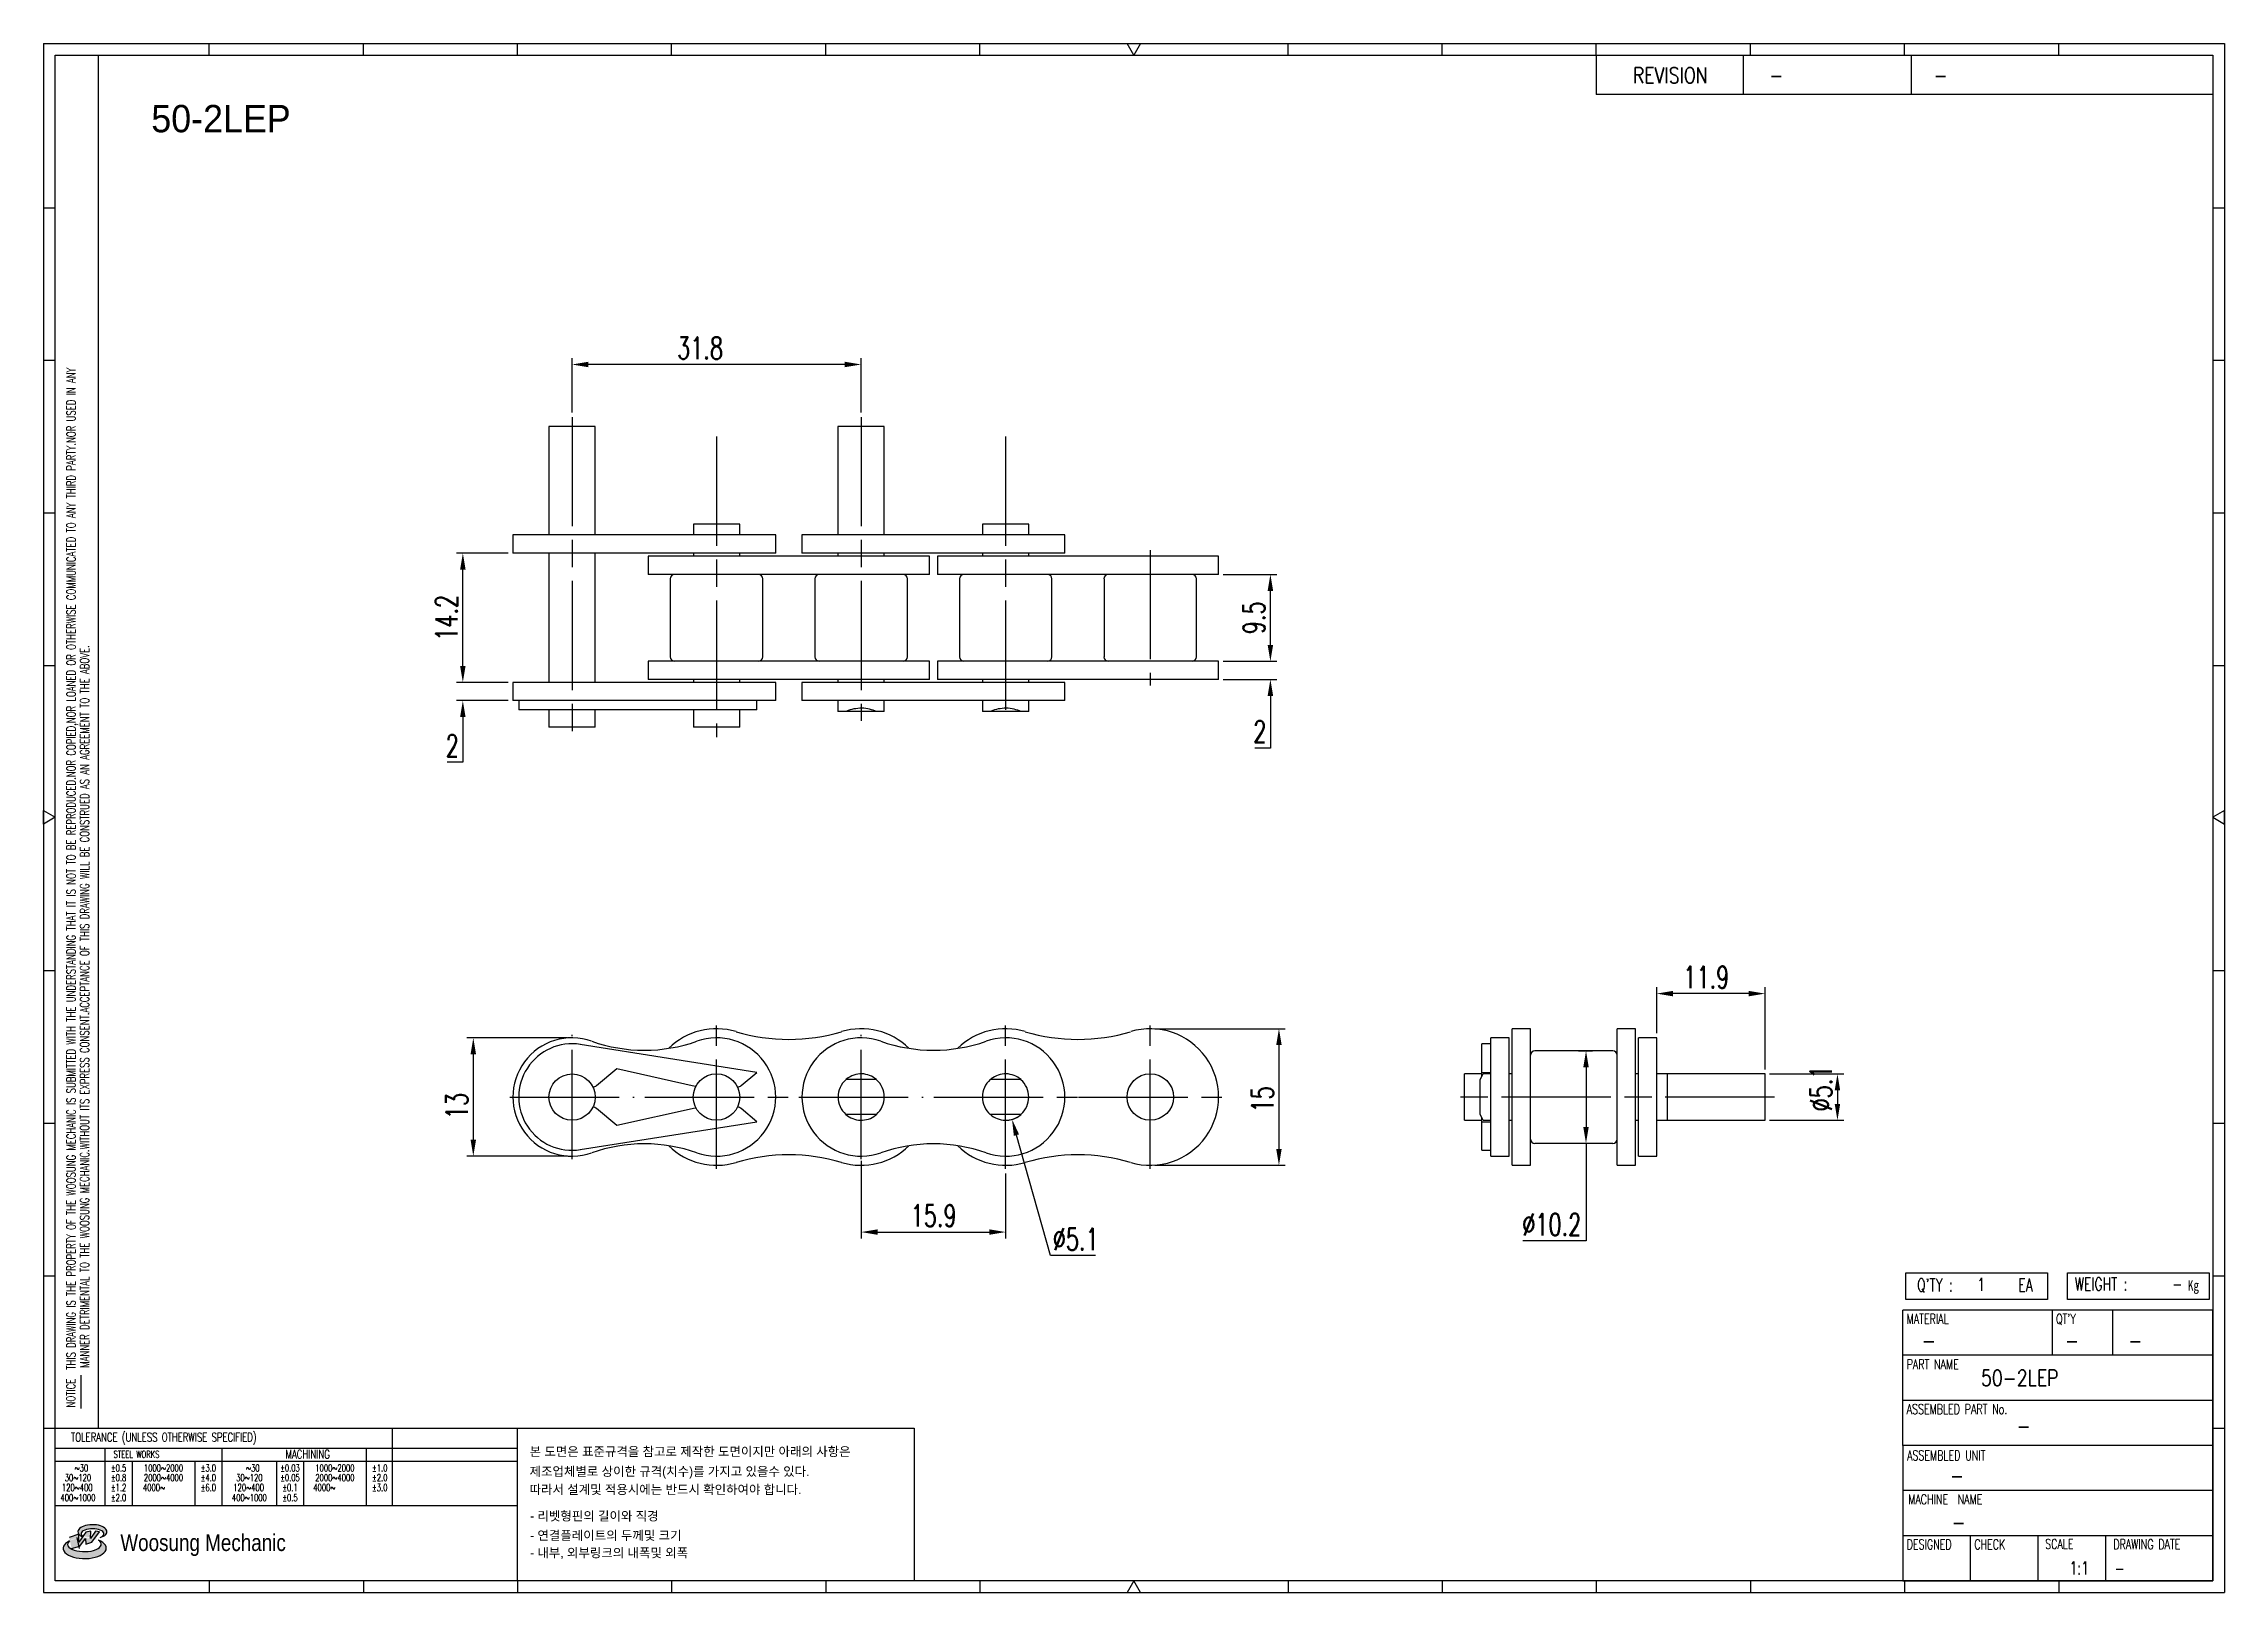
# Model space of a CAD drawing. Header units: millimetres. Extents: x 560 to 800, y 59 to 229.
import ezdxf
from ezdxf.enums import TextEntityAlignment as Align

# ---------------------------------------------------------------- set-up
doc = ezdxf.new("R2010")
doc.units = ezdxf.units.MM
doc.linetypes.add('AM_ISO08W050', pattern=[18, 12, -1.5, 3, -1.5])
doc.layers.get('Defpoints').update_dxf_attribs({"color": 80})
doc.layers.add('CL1', color=140, linetype='AM_ISO08W050', lineweight=25)
for name, color, linetype in [('S-DIM', 7, 'Continuous'), ('TITLE', 7, 'Continuous'), ('도면레이아웃', 7, 'Continuous')]:
    doc.layers.add(name, color=color, linetype=linetype)
doc.styles.add('HAN', font='ROMANS.shx', dxfattribs={"width": 0.7, "bigfont": 'whgtxt.shx'})
doc.styles.add('HKD_ST2', font='romans.shx', dxfattribs={"width": 0.7, "height": 4, "bigfont": '@extfont2.shx'})
doc.styles.add('HSG', font='SIMPLEX.shx', dxfattribs={"width": 0.7, "bigfont": 'HSG.shx'})
doc.styles.add('MtXpl_', font='Gulim.ttf')
doc.styles.add('SLDTEXTSTYLE4', font='arial.ttf', dxfattribs={"width": 0.8})
doc.dimstyles.new('AP1', dxfattribs={"dimtxt": 2.4, "dimasz": 1.8, "dimexe": 0.7, "dimexo": 0.5, "dimgap": 0.6, "dimtad": 1, "dimtoh": 1, "dimdec": 1, "dimrnd": 0.01, "dimzin": 9, "dimdsep": 46, "dimtxsty": 'HSG', "dimcen": 0, "dimclrd": 251, "dimclre": 251, "dimclrt": 60, "dimazin": 2, "dimtp": 1, "dimtm": 1, "dimtfac": 0.5, "dimtdec": 1, "dimtofl": 0, "dimtmove": 0, "dimatfit": 3, "dimfxl": 0, "dimtvp": 1, "dimtolj": 2, "dimlwd": -1, "dimlwe": -1, "dimarcsym": 0})

# ---------------------------------------------------------------- blocks, each defined once
blk = doc.blocks.new('MAST')
at = {"layer": '도면레이아웃'}
h = blk.add_hatch(color=10, dxfattribs=at)
h.paths.add_polyline_path([(1.544, 35.177), (1.554, 34.966), (1.779, 35.034), (2.054, 35.422), (1.908, 35.446), (1.728, 35.167), (1.741, 35.439), (1.547, 35.405), (1.292, 35.041), (1.295, 35.33), (0.943, 35.208), (1.03, 34.8), (1.336, 34.885)])
edge = h.paths.add_edge_path()
edge.add_ellipse((1.795, 35.421), major_axis=(-0.53, 0), ratio=0.487785, start_angle=122.36065, end_angle=403.39574)
edge.add_line((1.411, 35.244), (1.419, 35.261))
edge.add_ellipse((1.798, 35.344), major_axis=(-0.423, 0), ratio=0.444396, start_angle=131.58977, end_angle=386.19408, ccw=False)
edge = h.paths.add_edge_path()
edge.add_ellipse((1.512, 34.815), major_axis=(-0.793, 0), ratio=0.480113, start_angle=314.67633, end_angle=590.85213)
edge.add_ellipse((1.501, 34.958), major_axis=(-0.62, 0), ratio=0.43311, start_angle=331.7024, end_angle=574.42495, ccw=False)
at = {"color": 140}
for p, q in [((0, 90.118), (80.15, 90.118)), ((0, 90.118), (0, 33.191)), ((80.15, 90.118), (80.15, 33.191)), ((57.068, 89.693), (57.068, 88.246)), ((62.47, 89.693), (62.47, 88.246)), ((68.635, 89.693), (68.635, 88.246)), ((79.725, 88.246), (57.068, 88.246)), ((68.449, 43.961), (68.449, 44.936)), ((68.449, 44.936), (73.654, 44.936)), ((73.654, 44.936), (73.654, 43.961)), ((74.39, 43.961), (74.39, 44.936)), ((74.39, 44.936), (79.595, 44.936)), ((79.595, 44.936), (79.595, 43.961)), ((68.336, 38.59), (68.336, 43.563)), ((79.725, 43.563), (68.336, 43.563)), ((73.654, 43.961), (68.449, 43.961)), ((73.827, 43.563), (73.827, 41.905)), ((79.595, 43.961), (74.39, 43.961)), ((76.037, 43.563), (76.037, 41.905)), ((79.725, 38.59), (79.725, 43.563)), ((79.725, 41.905), (68.336, 41.905)), ((79.725, 40.248), (68.336, 40.248)), ((68.336, 38.59), (68.336, 33.616)), ((79.725, 38.59), (68.336, 38.59)), ((79.725, 33.616), (79.725, 38.59)), ((79.725, 36.932), (68.336, 36.932)), ((79.725, 35.274), (68.336, 35.274)), ((70.822, 33.616), (70.822, 35.274)), ((73.309, 33.616), (73.309, 35.274)), ((75.796, 33.616), (75.796, 35.274)), ((0, 33.191), (80.15, 33.191)), ((68.336, 33.616), (79.725, 33.616))]:
    blk.add_line(p, q, dxfattribs=at)
for p, q in [((6.089, 89.693), (6.089, 90.118)), ((11.753, 89.693), (11.753, 90.118)), ((17.418, 89.693), (17.418, 90.118)), ((23.082, 89.693), (23.082, 90.118)), ((28.746, 89.693), (28.746, 90.118)), ((34.411, 89.693), (34.411, 90.118)), ((45.739, 89.693), (45.739, 90.118)), ((51.404, 89.693), (51.404, 90.118)), ((57.068, 89.693), (57.068, 90.118)), ((62.732, 89.693), (62.732, 90.118)), ((68.397, 89.693), (68.397, 90.118)), ((74.061, 89.693), (74.061, 90.118)), ((0, 84.085), (0.425, 84.085)), ((79.725, 84.085), (80.15, 84.085)), ((0, 78.478), (0.425, 78.478)), ((79.725, 78.478), (80.15, 78.478)), ((0, 72.87), (0.425, 72.87)), ((79.725, 72.87), (80.15, 72.87)), ((0, 67.262), (0.425, 67.262)), ((79.725, 67.262), (80.15, 67.262)), ((0, 56.047), (0.425, 56.047)), ((79.725, 56.047), (80.15, 56.047)), ((0, 50.439), (0.425, 50.439)), ((79.725, 50.439), (80.15, 50.439)), ((0, 44.832), (0.425, 44.832)), ((79.725, 44.832), (80.15, 44.832)), ((1.377, 39.947), (1.377, 41.174)), ((0, 39.224), (0.425, 39.224)), ((79.725, 39.224), (80.15, 39.224)), ((6.089, 33.616), (6.089, 33.191)), ((11.753, 33.616), (11.753, 33.191)), ((17.418, 33.616), (17.418, 33.191)), ((23.082, 33.616), (23.082, 33.191)), ((28.746, 33.616), (28.746, 33.191)), ((34.411, 33.616), (34.411, 33.191)), ((45.739, 33.616), (45.739, 33.191)), ((51.404, 33.616), (51.404, 33.191)), ((57.068, 33.616), (57.068, 33.191)), ((62.732, 33.616), (62.732, 33.191)), ((68.397, 33.616), (68.397, 33.191)), ((74.061, 33.616), (74.061, 33.191))]:
    blk.add_line(p, q)
at = {"color": 2}
for p, q in [((2.017, 39.224), (2.017, 89.693)), ((0.425, 39.224), (17.418, 39.224)), ((0.425, 38.487), (17.418, 38.487)), ((2.257, 38.487), (2.257, 36.382)), ((6.557, 38.5), (6.557, 36.382)), ((11.857, 38.487), (11.857, 36.382)), ((12.816, 39.224), (12.816, 36.382)), ((17.418, 33.616), (17.418, 39.224)), ((0.425, 38.012), (17.418, 38.012)), ((3.257, 38.012), (3.257, 36.382)), ((5.557, 38.012), (5.557, 36.382)), ((8.557, 38.012), (8.557, 36.382)), ((9.557, 38.026), (9.557, 36.382)), ((0.425, 36.382), (17.418, 36.382))]:
    blk.add_line(p, q, dxfattribs=at)
for points in [[(40.075, 89.693), (39.83, 90.118), (40.32, 90.118)], [(0.425, 61.679), (0, 61.433), (0, 61.924)], [(79.725, 61.679), (80.15, 61.433), (80.15, 61.924)], [(40.075, 33.616), (39.83, 33.191), (40.32, 33.191)]]:
    blk.add_lwpolyline(points, close=True)
at = {"color": 140}
blk.add_lwpolyline([(0.425, 89.693), (79.725, 89.693), (79.725, 33.616), (0.425, 33.616)], close=True, dxfattribs=at)
at = {"layer": '도면레이아웃'}
for p, q in [((1.295, 35.33), (0.943, 35.208)), ((1.547, 35.405), (1.292, 35.041)), ((1.292, 35.041), (1.295, 35.33)), ((1.741, 35.439), (1.547, 35.405)), ((1.908, 35.446), (1.728, 35.167)), ((1.728, 35.167), (1.741, 35.439)), ((1.779, 35.034), (2.054, 35.422)), ((2.054, 35.422), (1.908, 35.446)), ((1.03, 34.8), (1.336, 34.885)), ((1.224, 35.208), (1.311, 34.8)), ((1.224, 35.208), (1.224, 35.208)), ((1.336, 34.885), (1.544, 35.177)), ((1.419, 35.261), (1.411, 35.244)), ((1.544, 35.177), (1.554, 34.966)), ((1.554, 34.966), (1.779, 35.034))]:
    blk.add_line(p, q, dxfattribs=at)
for centre, major_axis, ratio, start_param, end_param in [((1.795, 35.421), (-0.53, 0), 0.487785, 2.135596, 7.040584), ((1.798, 35.344), (-0.423, 0), 0.444396, 2.296675, 6.740358), ((1.512, 34.815), (-0.793, 0), 0.480113, 5.492138, 10.312315), ((1.501, 34.958), (-0.62, 0), 0.43311, 5.789299, 10.025607)]:
    blk.add_ellipse(centre, major_axis=major_axis, ratio=ratio, start_param=start_param, end_param=end_param, dxfattribs=at)
for s, height, style, width, p in [('REVISION', 0.5806, 'HAN', 0.8, (58.415, 88.664)), ('-', 0.581, 'HAN', 0.8, (63.426, 88.664)), ('-', 0.581, 'HAN', 0.8, (69.468, 88.664)), ("Q'TY : ", 0.4746, 'HKD_ST2', 0.7, (68.857, 44.253)), ('1', 0.475, 'HKD_ST2', 0.7, (71.071, 44.275)), ('EA', 0.4746, 'HKD_ST2', 0.7, (72.578, 44.253)), ('WEIGHT : ', 0.4746, 'HKD_ST2', 0.7, (74.65, 44.286)), ('-', 0.581, 'HAN', 0.8, (69.029, 42.157)), ('-', 0.581, 'HAN', 0.8, (74.289, 42.157)), ('-', 0.581, 'HAN', 0.8, (76.623, 42.157)), ('-', 0.581, 'HAN', 0.8, (72.515, 39.013)), ('-', 0.581, 'HAN', 0.8, (70.067, 37.189)), ('-', 0.581, 'HAN', 0.8, (70.126, 35.48)), ('1:1', 0.4746, 'HKD_ST2', 0.7, (74.458, 33.848)), ('-', 0.475, 'HKD_ST2', 0.7, (76.112, 33.837))]:
    blk.add_text(s, height=height, dxfattribs=dict(style=style, width=width)).set_placement(p)
at = {"color": 6, "style": 'HKD_ST2', "width": 0.7}
for s, p in [(' THIS DRAWING IS THE PROPERTY OF THE WOOSUNG MECHANIC IS SUBMITTED WITH THE UNDERSTANDING THAT IT IS NOT TO BE REPRODUCED.NOR COPIED,NOR LOANED OR OTHERWISE COMMUNICATED TO ANY THIRD PARTY.NOR USED IN ANY', (1.173, 41.217)), ('MANNER DETRIMENTAL TO THE WOOSUNG MECHANIC.WITHOUT ITS EXPRESS CONSENT.ACCEPTANCE OF THIS DRAWING WILL BE CONSTRUED AS AN AGREEMENT TO THE ABOVE.', (1.672, 41.447))]:
    blk.add_text(s, height=0.326266, rotation=90, dxfattribs=at).set_placement(p)
at = {"style": 'HKD_ST2', "width": 0.7}
blk.add_text('-', height=0.475, dxfattribs=at).set_placement((78.613, 44.286), align=Align.RIGHT)
at = {"color": 254, "style": 'HKD_ST2', "width": 0.7}
for s, height, p in [('MATERIAL', 0.3651, (68.474, 43.425)), ("QT'Y", 0.3651, (73.965, 43.425)), ('PART NAME', 0.3651, (68.474, 41.756)), ('ASSEMBLED PART No.', 0.36511, (68.474, 40.109)), ('ASSEMBLED UNIT', 0.36511, (68.49, 38.408)), ('MACHINE  NAME', 0.36511, (68.532, 36.794)), ('DESIGNED', 0.3651, (68.474, 35.136)), ('CHECK', 0.3651, (70.961, 35.136)), ('SCALE', 0.3651, (73.566, 35.153)), ('DRAWING DATE', 0.36511, (76.071, 35.141))]:
    blk.add_text(s, height=height, dxfattribs=at).set_placement(p, align=Align.TOP_LEFT)
at = {"style": 'HKD_ST2', "width": 0.7}
blk.add_text('NOTICE', height=0.3263, rotation=90, dxfattribs=at).set_placement((1.163, 39.988))
blk.add_text('TOLERANCE (UNLESS OTHERWISE SPECIFIED)', height=0.32627, dxfattribs=at).set_placement((4.417, 38.896), align=Align.MIDDLE_CENTER)
at = {"color": 4, "style": 'HKD_ST2', "width": 0.7}
for s, height, p in [('%%12630', 0.261, (1.389, 37.762)), ('1000%%1262000', 0.26101, (4.407, 37.762)), ('%%12630', 0.261, (7.689, 37.762)), ('1000%%1262000', 0.26101, (10.707, 37.762)), ('120%%126400', 0.26101, (1.237, 37.045)), ('30%%126120', 0.261, (1.263, 37.411)), ('4000%%126', 0.261, (4.061, 37.045)), ('2000%%1264000', 0.26101, (4.407, 37.411)), ('120%%126400', 0.26101, (7.537, 37.045)), ('30%%126120', 0.261, (7.563, 37.411)), ('4000%%126', 0.261, (10.321, 37.045)), ('2000%%1264000', 0.26101, (10.707, 37.411)), ('400%%1261000', 0.26101, (1.263, 36.67)), ('400%%1261000', 0.26101, (7.563, 36.67))]:
    blk.add_text(s, height=height, dxfattribs=at).set_placement(p, align=Align.MIDDLE_CENTER)
for s, height, p in [('%%P0.5', 0.261, (2.757, 37.762)), ('STEEL WORKS', 0.26101, (3.416, 38.268)), ('%%P3.0', 0.261, (6.057, 37.762)), ('%%P0.03', 0.261, (9.057, 37.762)), ('MACHINING', 0.3263, (9.707, 38.27)), ('%%P1.0', 0.261, (12.357, 37.762)), ('%%P0.8', 0.261, (2.757, 37.411)), ('%%P1.2', 0.261, (2.757, 37.045)), ('%%P4.0', 0.261, (6.057, 37.411)), ('%%P6.0', 0.261, (6.057, 37.045)), ('%%P0.05', 0.261, (9.057, 37.411)), ('%%P0.1', 0.261, (9.057, 37.045)), ('%%P2.0', 0.261, (12.357, 37.411)), ('%%P3.0', 0.261, (12.357, 37.045)), ('%%P2.0', 0.261, (2.757, 36.67)), ('%%P0.5', 0.261, (9.057, 36.67))]:
    blk.add_text(s, height=height, dxfattribs=at).set_placement(p, align=Align.MIDDLE)
at = {"color": 1, "style": 'SLDTEXTSTYLE4', "width": 0.8}
blk.add_text('Woosung Mechanic', height=0.61957, dxfattribs=at).set_placement((2.822, 34.711))
at = {"layer": 'TITLE', "width": 0.8}
blk.add_text('Kg', height=0.3789, dxfattribs=at).set_placement((78.807, 44.286))
blk = doc.blocks.new('*D2')
at = {"layer": 'Defpoints', "color": 0, "transparency": 16777216}
for p in [(689.32, 161.02), (695.01, 161.02), (689.32, 159.02)]:
    blk.add_point(p, dxfattribs=at)
at = {"layer": 'S-DIM', "color": 251, "linetype": 'ByBlock', "transparency": 16777216}
for p, q in [((695.01, 162.82), (695.01, 164.62)), ((689.82, 161.02), (695.71, 161.02)), ((689.82, 159.02), (695.71, 159.02)), ((695.01, 157.22), (695.01, 151.48)), ((695.01, 151.48), (693.29, 151.48))]:
    blk.add_line(p, q, dxfattribs=at)
at = {"layer": 'S-DIM', "color": 251, "transparency": 16777216}
for points in [[(694.71, 162.82), (695.31, 162.82), (695.01, 161.02)], [(694.71, 157.22), (695.31, 157.22), (695.01, 159.02)]]:
    blk.add_solid(points, dxfattribs=at)
at = {"layer": 'S-DIM', "color": 60, "transparency": 16777216, "insert": (693.85, 153.28), "char_height": 2.4, "attachment_point": 5, "style": 'HSG'}
blk.add_mtext('\\A2;2', dxfattribs=at)
blk = doc.blocks.new('*D3')
at = {"layer": 'Defpoints', "color": 0, "transparency": 16777216}
for p in [(689.32, 170.55), (695.01, 170.55), (689.32, 161.02)]:
    blk.add_point(p, dxfattribs=at)
at = {"layer": 'S-DIM', "color": 251, "linetype": 'ByBlock', "transparency": 16777216}
for p, q in [((689.82, 170.55), (695.71, 170.55)), ((695.01, 162.82), (695.01, 168.75)), ((689.82, 161.02), (695.71, 161.02))]:
    blk.add_line(p, q, dxfattribs=at)
at = {"layer": 'S-DIM', "color": 251, "transparency": 16777216}
for points in [[(694.71, 168.75), (695.31, 168.75), (695.01, 170.55)], [(694.71, 162.82), (695.31, 162.82), (695.01, 161.02)]]:
    blk.add_solid(points, dxfattribs=at)
at = {"layer": 'S-DIM', "color": 60, "transparency": 16777216, "insert": (693.21, 165.79), "char_height": 2.4, "attachment_point": 5, "rotation": 90, "style": 'HSG'}
blk.add_mtext('\\A2;9.5', dxfattribs=at)
blk = doc.blocks.new('*D4')
at = {"layer": 'Defpoints', "color": 0, "transparency": 16777216}
for p in [(618.32, 193.61), (618.32, 187.84), (650.07, 187.84)]:
    blk.add_point(p, dxfattribs=at)
at = {"layer": 'S-DIM', "color": 251, "linetype": 'ByBlock', "transparency": 16777216}
for p, q in [((618.32, 188.34), (618.32, 194.31)), ((650.07, 188.34), (650.07, 194.31)), ((648.27, 193.61), (620.12, 193.61))]:
    blk.add_line(p, q, dxfattribs=at)
at = {"layer": 'S-DIM', "color": 251, "transparency": 16777216}
for points in [[(620.12, 193.91), (620.12, 193.31), (618.32, 193.61)], [(648.27, 193.91), (648.27, 193.31), (650.07, 193.61)]]:
    blk.add_solid(points, dxfattribs=at)
at = {"layer": 'S-DIM', "color": 60, "transparency": 16777216, "insert": (632.38, 195.41), "char_height": 2.4, "attachment_point": 5, "style": 'HSG'}
blk.add_mtext('\\A2;31.8', dxfattribs=at)
blk = doc.blocks.new('*D5')
at = {"layer": 'Defpoints', "color": 0, "transparency": 16777216}
for p in [(606.33, 158.69), (611.82, 158.69), (611.82, 156.69)]:
    blk.add_point(p, dxfattribs=at)
at = {"layer": 'S-DIM', "color": 251, "linetype": 'ByBlock', "transparency": 16777216}
for p, q in [((606.33, 160.49), (606.33, 162.29)), ((611.32, 158.69), (605.63, 158.69)), ((611.32, 156.69), (605.63, 156.69)), ((606.33, 154.89), (606.33, 149.93)), ((606.33, 149.93), (604.61, 149.93))]:
    blk.add_line(p, q, dxfattribs=at)
at = {"layer": 'S-DIM', "color": 251, "transparency": 16777216}
for points in [[(606.03, 160.49), (606.63, 160.49), (606.33, 158.69)], [(606.03, 154.89), (606.63, 154.89), (606.33, 156.69)]]:
    blk.add_solid(points, dxfattribs=at)
at = {"layer": 'S-DIM', "color": 60, "transparency": 16777216, "insert": (605.17, 151.73), "char_height": 2.4, "attachment_point": 5, "style": 'HSG'}
blk.add_mtext('\\A2;2', dxfattribs=at)
blk = doc.blocks.new('*D6')
at = {"layer": 'Defpoints', "color": 0, "transparency": 16777216}
for p in [(606.33, 172.89), (611.82, 172.89), (611.82, 158.69)]:
    blk.add_point(p, dxfattribs=at)
at = {"layer": 'S-DIM', "color": 251, "linetype": 'ByBlock', "transparency": 16777216}
for p, q in [((611.32, 172.89), (605.63, 172.89)), ((606.33, 160.49), (606.33, 171.09)), ((611.32, 158.69), (605.63, 158.69))]:
    blk.add_line(p, q, dxfattribs=at)
at = {"layer": 'S-DIM', "color": 251, "transparency": 16777216}
for points in [[(606.03, 171.09), (606.63, 171.09), (606.33, 172.89)], [(606.03, 160.49), (606.63, 160.49), (606.33, 158.69)]]:
    blk.add_solid(points, dxfattribs=at)
at = {"layer": 'S-DIM', "color": 60, "transparency": 16777216, "insert": (604.53, 165.79), "char_height": 2.4, "attachment_point": 5, "rotation": 90, "style": 'HSG'}
blk.add_mtext('\\A2;14.2', dxfattribs=at)
blk = doc.blocks.new('*D7')
at = {"layer": 'Defpoints', "color": 0, "transparency": 16777216}
for p in [(618.32, 119.66), (607.48, 106.66), (618.32, 106.66)]:
    blk.add_point(p, dxfattribs=at)
at = {"layer": 'S-DIM', "color": 251, "linetype": 'ByBlock', "transparency": 16777216}
for p, q in [((617.82, 119.66), (606.78, 119.66)), ((607.48, 117.86), (607.48, 108.46)), ((617.82, 106.66), (606.78, 106.66))]:
    blk.add_line(p, q, dxfattribs=at)
at = {"layer": 'S-DIM', "color": 251, "transparency": 16777216}
for points in [[(607.18, 117.86), (607.78, 117.86), (607.48, 119.66)], [(607.18, 108.46), (607.78, 108.46), (607.48, 106.66)]]:
    blk.add_solid(points, dxfattribs=at)
at = {"layer": 'S-DIM', "color": 60, "transparency": 16777216, "insert": (605.68, 112.18), "char_height": 2.4, "attachment_point": 5, "rotation": 90, "style": 'HSG'}
blk.add_mtext('\\A2;13', dxfattribs=at)
blk = doc.blocks.new('*D8')
at = {"layer": 'Defpoints', "color": 0, "transparency": 16777216}
for p in [(681.82, 120.66), (681.82, 105.66), (695.95, 105.66)]:
    blk.add_point(p, dxfattribs=at)
at = {"layer": 'S-DIM', "color": 251, "linetype": 'ByBlock', "transparency": 16777216}
for p, q in [((682.32, 120.66), (696.65, 120.66)), ((695.95, 118.86), (695.95, 107.46)), ((682.32, 105.66), (696.65, 105.66))]:
    blk.add_line(p, q, dxfattribs=at)
at = {"layer": 'S-DIM', "color": 251, "transparency": 16777216}
for points in [[(695.65, 118.86), (696.25, 118.86), (695.95, 120.66)], [(695.65, 107.46), (696.25, 107.46), (695.95, 105.66)]]:
    blk.add_solid(points, dxfattribs=at)
at = {"layer": 'S-DIM', "color": 60, "transparency": 16777216, "insert": (694.15, 112.91), "char_height": 2.4, "attachment_point": 5, "rotation": 90, "style": 'HSG'}
blk.add_mtext('\\A2;15', dxfattribs=at)
blk = doc.blocks.new('*D9')
at = {"layer": 'Defpoints', "color": 0, "transparency": 16777216}
for p in [(650.07, 106.66), (665.94, 105.28), (665.94, 98.33)]:
    blk.add_point(p, dxfattribs=at)
at = {"layer": 'S-DIM', "color": 251, "linetype": 'ByBlock', "transparency": 16777216}
for p, q in [((650.07, 106.16), (650.07, 97.63)), ((665.94, 104.78), (665.94, 97.63)), ((651.87, 98.33), (664.14, 98.33))]:
    blk.add_line(p, q, dxfattribs=at)
at = {"layer": 'S-DIM', "color": 251, "transparency": 16777216}
for points in [[(651.87, 98.63), (651.87, 98.03), (650.07, 98.33)], [(664.14, 98.63), (664.14, 98.03), (665.94, 98.33)]]:
    blk.add_solid(points, dxfattribs=at)
at = {"layer": 'S-DIM', "color": 60, "transparency": 16777216, "insert": (658.03, 100.13), "char_height": 2.4, "attachment_point": 5, "style": 'HSG'}
blk.add_mtext('\\A2;15.9', dxfattribs=at)
blk = doc.blocks.new('*D10')
at = {"layer": 'Defpoints', "color": 0, "transparency": 16777216}
for p in [(728.33, 118.24), (728.33, 108.08), (729.67, 108.08)]:
    blk.add_point(p, dxfattribs=at)
at = {"layer": 'S-DIM', "color": 251, "linetype": 'ByBlock', "transparency": 16777216}
for p, q in [((728.83, 118.24), (730.37, 118.24)), ((729.67, 116.44), (729.67, 109.88)), ((728.83, 108.08), (730.37, 108.08)), ((729.67, 108.08), (729.67, 97.36)), ((729.67, 97.36), (722.75, 97.36))]:
    blk.add_line(p, q, dxfattribs=at)
at = {"layer": 'S-DIM', "color": 251, "transparency": 16777216}
for points in [[(729.37, 116.44), (729.97, 116.44), (729.67, 118.24)], [(729.37, 109.88), (729.97, 109.88), (729.67, 108.08)]]:
    blk.add_solid(points, dxfattribs=at)
at = {"layer": 'S-DIM', "color": 60, "transparency": 16777216, "insert": (725.91, 99.16), "char_height": 2.4, "attachment_point": 5, "style": 'HSG'}
blk.add_mtext('\\A2;%%c10.2', dxfattribs=at)
blk = doc.blocks.new('*D11')
at = {"layer": 'Defpoints', "color": 0, "transparency": 16777216}
for p in [(749.33, 115.7), (749.33, 110.61), (757.28, 110.61)]:
    blk.add_point(p, dxfattribs=at)
at = {"layer": 'S-DIM', "color": 251, "linetype": 'ByBlock', "transparency": 16777216}
for p, q in [((749.83, 115.7), (757.98, 115.7)), ((757.28, 113.9), (757.28, 112.41)), ((749.83, 110.61), (757.98, 110.61))]:
    blk.add_line(p, q, dxfattribs=at)
at = {"layer": 'S-DIM', "color": 251, "transparency": 16777216}
for points in [[(756.98, 113.9), (757.58, 113.9), (757.28, 115.7)], [(756.98, 112.41), (757.58, 112.41), (757.28, 110.61)]]:
    blk.add_solid(points, dxfattribs=at)
at = {"layer": 'S-DIM', "color": 60, "transparency": 16777216, "insert": (755.48, 114.1), "char_height": 2.4, "attachment_point": 5, "rotation": 90, "style": 'HSG'}
blk.add_mtext('\\A2;%%c5.1', dxfattribs=at)
blk = doc.blocks.new('*D12')
at = {"layer": 'Defpoints', "color": 0, "transparency": 16777216}
for p in [(737.43, 124.52), (737.43, 119.66), (749.33, 115.7)]:
    blk.add_point(p, dxfattribs=at)
at = {"layer": 'S-DIM', "color": 251, "linetype": 'ByBlock', "transparency": 16777216}
for p, q in [((737.43, 120.16), (737.43, 125.22)), ((749.33, 116.2), (749.33, 125.22)), ((747.53, 124.52), (739.23, 124.52))]:
    blk.add_line(p, q, dxfattribs=at)
at = {"layer": 'S-DIM', "color": 251, "transparency": 16777216}
for points in [[(739.23, 124.82), (739.23, 124.22), (737.43, 124.52)], [(747.53, 124.82), (747.53, 124.22), (749.33, 124.52)]]:
    blk.add_solid(points, dxfattribs=at)
at = {"layer": 'S-DIM', "color": 60, "transparency": 16777216, "insert": (742.88, 126.32), "char_height": 2.4, "attachment_point": 5, "style": 'HSG'}
blk.add_mtext('\\A2;11.9', dxfattribs=at)
blk = doc.blocks.new('*D13')
at = {"layer": 'Defpoints', "color": 0, "transparency": 16777216}
for p in [(665.25, 115.61), (666.64, 110.71)]:
    blk.add_point(p, dxfattribs=at)
at = {"layer": 'S-DIM', "color": 251, "linetype": 'ByBlock', "transparency": 16777216}
for p, q in [((670.87, 95.75), (667.13, 108.98)), ((675.79, 95.75), (670.87, 95.75))]:
    blk.add_line(p, q, dxfattribs=at)
blk.add_arc((665.94, 113.16), 2.55, 270.0335, 300.1531, dxfattribs=at)
at = {"layer": 'S-DIM', "color": 251, "transparency": 16777216}
blk.add_solid([(667.41, 109.06), (666.84, 108.89), (666.64, 110.71)], dxfattribs=at)
at = {"layer": 'S-DIM', "color": 60, "transparency": 16777216, "insert": (673.63, 97.55), "char_height": 2.4, "attachment_point": 5, "style": 'HSG'}
blk.add_mtext('\\A2;∅5.1', dxfattribs=at)

msp = doc.modelspace()

# ---------------------------------------------------------------- linework, layer by layer
for p, q in [((620.86, 186.79), (615.77, 186.79)), ((615.77, 186.79), (615.77, 174.89)), ((620.86, 174.89), (620.86, 186.79)), ((652.61, 186.79), (647.52, 186.79)), ((647.52, 186.79), (647.52, 174.89)), ((652.61, 174.89), (652.61, 186.79)), ((611.82, 174.89), (611.82, 172.89)), ((640.69, 174.89), (611.82, 174.89)), ((636.74, 176.09), (631.65, 176.09)), ((631.65, 176.09), (631.65, 174.89)), ((636.74, 174.89), (636.74, 176.09)), ((640.69, 172.89), (640.69, 174.89)), ((643.57, 174.89), (643.57, 172.89)), ((672.44, 174.89), (643.57, 174.89)), ((668.49, 176.09), (663.4, 176.09)), ((663.4, 176.09), (663.4, 174.89)), ((668.49, 174.89), (668.49, 176.09)), ((672.44, 172.89), (672.44, 174.89)), ((640.69, 172.89), (611.82, 172.89)), ((615.77, 172.89), (615.77, 158.69)), ((620.86, 158.69), (620.86, 172.89)), ((626.69, 172.55), (626.69, 170.55)), ((657.57, 172.55), (626.69, 172.55)), ((631.65, 172.89), (631.65, 172.55)), ((636.74, 172.55), (636.74, 172.89)), ((672.44, 172.89), (643.57, 172.89)), ((647.52, 172.89), (647.52, 172.55)), ((652.61, 172.55), (652.61, 172.89)), ((657.57, 170.55), (657.57, 172.55)), ((658.44, 172.55), (658.44, 170.55)), ((689.32, 172.55), (658.44, 172.55)), ((663.4, 172.89), (663.4, 172.55)), ((668.49, 172.55), (668.49, 172.89)), ((689.32, 170.55), (689.32, 172.55)), ((657.57, 170.55), (626.69, 170.55)), ((629.11, 170.08), (629.11, 161.5)), ((639.27, 161.5), (639.27, 170.08)), ((644.99, 170.08), (644.99, 161.5)), ((655.15, 161.5), (655.15, 170.08)), ((689.32, 170.55), (658.44, 170.55)), ((660.86, 170.08), (660.86, 161.5)), ((671.02, 161.5), (671.02, 170.08)), ((676.74, 170.08), (676.74, 161.5)), ((686.9, 161.5), (686.9, 170.08)), ((626.69, 161.02), (626.69, 159.02)), ((657.57, 161.02), (626.69, 161.02)), ((657.57, 159.02), (657.57, 161.02)), ((658.44, 161.02), (658.44, 159.02)), ((689.32, 161.02), (658.44, 161.02)), ((689.32, 159.02), (689.32, 161.02)), ((611.82, 158.69), (611.82, 156.69)), ((640.69, 158.69), (611.82, 158.69)), ((657.57, 159.02), (626.69, 159.02)), ((631.65, 159.02), (631.65, 158.69)), ((636.74, 158.69), (636.74, 159.02)), ((640.69, 156.69), (640.69, 158.69)), ((643.57, 158.69), (643.57, 156.69)), ((672.44, 158.69), (643.57, 158.69)), ((647.52, 159.02), (647.52, 158.69)), ((652.61, 158.69), (652.61, 159.02)), ((689.32, 159.02), (658.44, 159.02)), ((663.4, 159.02), (663.4, 158.69)), ((668.49, 158.69), (668.49, 159.02)), ((672.44, 156.69), (672.44, 158.69)), ((640.69, 156.69), (611.82, 156.69)), ((612.47, 156.69), (612.47, 155.69)), ((638.61, 155.69), (612.47, 155.69)), ((615.77, 155.69), (615.77, 153.79)), ((620.86, 153.79), (620.86, 155.69)), ((631.65, 155.69), (631.65, 153.79)), ((636.74, 153.79), (636.74, 155.69)), ((638.61, 155.69), (638.61, 156.69)), ((672.44, 156.69), (643.57, 156.69)), ((647.52, 156.69), (647.52, 155.49)), ((648.85, 155.68), (648.66, 155.61)), ((649.05, 155.73), (648.85, 155.68)), ((649.26, 155.78), (649.05, 155.73)), ((649.47, 155.81), (649.26, 155.78)), ((649.69, 155.84), (649.47, 155.81)), ((649.91, 155.85), (649.69, 155.84)), ((650.13, 155.85), (649.91, 155.85)), ((650.35, 155.85), (650.13, 155.85)), ((650.57, 155.83), (650.35, 155.85)), ((650.79, 155.79), (650.57, 155.83)), ((651, 155.75), (650.79, 155.79)), ((651.2, 155.7), (651, 155.75)), ((651.39, 155.64), (651.2, 155.7)), ((652.61, 155.49), (652.61, 156.69)), ((663.4, 156.69), (663.4, 155.49)), ((664.72, 155.68), (664.53, 155.61)), ((664.92, 155.73), (664.72, 155.68)), ((665.13, 155.78), (664.92, 155.73)), ((665.34, 155.81), (665.13, 155.78)), ((665.56, 155.84), (665.34, 155.81)), ((665.78, 155.85), (665.56, 155.84)), ((666.01, 155.85), (665.78, 155.85)), ((666.23, 155.85), (666.01, 155.85)), ((666.45, 155.83), (666.23, 155.85)), ((666.66, 155.79), (666.45, 155.83)), ((666.87, 155.75), (666.66, 155.79)), ((667.07, 155.7), (666.87, 155.75)), ((667.27, 155.64), (667.07, 155.7)), ((668.49, 155.49), (668.49, 156.69)), ((620.86, 153.79), (615.77, 153.79)), ((636.74, 153.79), (631.65, 153.79)), ((652.61, 155.49), (647.52, 155.49)), ((648.48, 155.53), (648.38, 155.49)), ((648.66, 155.61), (648.48, 155.53)), ((651.58, 155.57), (651.39, 155.64)), ((651.75, 155.49), (651.58, 155.57)), ((668.49, 155.49), (663.4, 155.49)), ((664.36, 155.53), (664.26, 155.49)), ((664.53, 155.61), (664.36, 155.53)), ((667.45, 155.57), (667.27, 155.64)), ((667.63, 155.49), (667.45, 155.57)), ((723.56, 120.66), (721.56, 120.66)), ((721.56, 105.66), (721.56, 120.66)), ((723.56, 105.66), (723.56, 120.66)), ((735.09, 120.66), (733.09, 120.66)), ((733.09, 105.66), (733.09, 120.66)), ((735.09, 105.66), (735.09, 120.66)), ((638.61, 115.87), (619.23, 118.93)), ((719.23, 119.01), (718.23, 119.01)), ((718.23, 115.41), (718.23, 119.01)), ((721.23, 119.66), (719.23, 119.66)), ((719.23, 106.66), (719.23, 119.66)), ((721.23, 106.66), (721.23, 119.66)), ((732.61, 118.24), (724.04, 118.24)), ((737.43, 119.66), (735.43, 119.66)), ((735.43, 106.66), (735.43, 119.66)), ((737.43, 106.66), (737.43, 119.66)), ((621.02, 114.43), (623.25, 116.3)), ((623.25, 116.3), (631.83, 114.37)), ((636.9, 114.43), (638.61, 115.87)), ((648.48, 115.15), (648.38, 115.07)), ((651.75, 115.07), (648.38, 115.07)), ((648.66, 115.28), (648.48, 115.15)), ((648.85, 115.39), (648.66, 115.28)), ((649.05, 115.49), (648.85, 115.39)), ((649.26, 115.57), (649.05, 115.49)), ((649.47, 115.63), (649.26, 115.57)), ((649.69, 115.67), (649.47, 115.63)), ((649.91, 115.7), (649.69, 115.67)), ((650.13, 115.7), (649.91, 115.7)), ((650.35, 115.69), (650.13, 115.7)), ((650.57, 115.65), (650.35, 115.69)), ((650.79, 115.6), (650.57, 115.65)), ((651, 115.53), (650.79, 115.6)), ((651.2, 115.44), (651, 115.53)), ((651.39, 115.33), (651.2, 115.44)), ((651.58, 115.21), (651.39, 115.33)), ((651.75, 115.07), (651.58, 115.21)), ((664.36, 115.15), (664.26, 115.07)), ((667.63, 115.07), (664.26, 115.07)), ((664.53, 115.28), (664.36, 115.15)), ((664.72, 115.39), (664.53, 115.28)), ((664.92, 115.49), (664.72, 115.39)), ((665.13, 115.57), (664.92, 115.49)), ((665.34, 115.63), (665.13, 115.57)), ((665.56, 115.67), (665.34, 115.63)), ((665.78, 115.7), (665.56, 115.67)), ((666.01, 115.7), (665.78, 115.7)), ((666.23, 115.69), (666.01, 115.7)), ((666.45, 115.65), (666.23, 115.69)), ((666.66, 115.6), (666.45, 115.65)), ((666.87, 115.53), (666.66, 115.6)), ((667.07, 115.44), (666.87, 115.53)), ((667.27, 115.33), (667.07, 115.44)), ((667.45, 115.21), (667.27, 115.33)), ((667.63, 115.07), (667.45, 115.21)), ((716.33, 110.61), (716.33, 115.7)), ((718.23, 115.7), (716.33, 115.7)), ((718.03, 115.07), (718.39, 115.7)), ((718.03, 111.25), (718.03, 115.07)), ((718.23, 115.87), (719.23, 115.87)), ((719.23, 115.7), (718.39, 115.7)), ((721.56, 115.7), (721.23, 115.7)), ((735.43, 115.7), (735.09, 115.7)), ((749.33, 115.7), (737.43, 115.7)), ((738.63, 110.61), (738.63, 115.7)), ((749.33, 110.61), (749.33, 115.7)), ((619.23, 107.38), (638.61, 110.45)), ((623.25, 110.02), (621.02, 111.89)), ((631.83, 111.94), (623.25, 110.02)), ((638.61, 110.45), (636.9, 111.89)), ((648.38, 111.25), (648.56, 111.11)), ((651.75, 111.25), (648.38, 111.25)), ((648.56, 111.11), (648.74, 110.98)), ((648.74, 110.98), (648.94, 110.88)), ((648.94, 110.88), (649.14, 110.79)), ((649.14, 110.79), (649.35, 110.72)), ((649.35, 110.72), (649.56, 110.66)), ((649.56, 110.66), (649.78, 110.63)), ((649.78, 110.63), (650, 110.61)), ((650, 110.61), (650.23, 110.62)), ((650.23, 110.62), (650.45, 110.64)), ((650.45, 110.64), (650.67, 110.68)), ((650.67, 110.68), (650.88, 110.74)), ((650.88, 110.74), (651.09, 110.82)), ((651.09, 110.82), (651.29, 110.92)), ((651.29, 110.92), (651.48, 111.04)), ((651.48, 111.04), (651.65, 111.17)), ((651.65, 111.17), (651.75, 111.25)), ((664.26, 111.25), (664.43, 111.11)), ((667.63, 111.25), (664.26, 111.25)), ((664.43, 111.11), (664.62, 110.98)), ((664.62, 110.98), (664.81, 110.88)), ((664.81, 110.88), (665.01, 110.79)), ((665.01, 110.79), (665.22, 110.72)), ((665.22, 110.72), (665.44, 110.66)), ((665.44, 110.66), (665.66, 110.63)), ((665.66, 110.63), (665.88, 110.61)), ((665.88, 110.61), (666.1, 110.62)), ((666.1, 110.62), (666.32, 110.64)), ((666.32, 110.64), (666.54, 110.68)), ((666.54, 110.68), (666.75, 110.74)), ((666.75, 110.74), (666.96, 110.82)), ((666.96, 110.82), (667.16, 110.92)), ((667.16, 110.92), (667.35, 111.04)), ((667.35, 111.04), (667.53, 111.17)), ((667.53, 111.17), (667.63, 111.25)), ((716.33, 110.61), (718.23, 110.61)), ((718.39, 110.61), (718.03, 111.25)), ((718.23, 107.31), (718.23, 110.9)), ((718.23, 110.45), (719.23, 110.45)), ((718.39, 110.61), (719.23, 110.61)), ((721.23, 110.61), (721.56, 110.61)), ((735.09, 110.61), (735.43, 110.61)), ((737.43, 110.61), (749.33, 110.61)), ((724.04, 108.08), (732.61, 108.08)), ((718.23, 107.31), (719.23, 107.31)), ((719.23, 106.66), (721.23, 106.66)), ((721.56, 105.66), (723.56, 105.66)), ((733.09, 105.66), (735.09, 105.66)), ((735.43, 106.66), (737.43, 106.66))]:
    msp.add_line(p, q)
at = {"color": 140}
msp.add_lwpolyline([(612.34, 76.78), (655.9, 76.78), (655.9, 60.03), (612.34, 60.03)], close=True, dxfattribs=at)
for centre, radius in [((618.32, 113.16), 2.54), ((634.19, 113.16), 2.55), ((681.82, 113.16), 2.55)]:
    msp.add_circle(centre, radius)
for centre, radius, start, end in [((629.59, 170.08), 0.477, 90, 180), ((638.8, 170.08), 0.477, 0, 90), ((645.46, 170.08), 0.477, 90, 180), ((654.67, 170.08), 0.476, 0, 90), ((661.34, 170.08), 0.477, 90, 180), ((670.55, 170.08), 0.476, 0, 90), ((677.21, 170.08), 0.477, 90, 180), ((686.42, 170.08), 0.477, 0, 90), ((629.59, 161.5), 0.477, 180, 270), ((638.8, 161.5), 0.477, 270, 0), ((645.46, 161.5), 0.477, 180, 270), ((654.67, 161.5), 0.476, 270, 0), ((661.34, 161.5), 0.477, 180, 270), ((670.55, 161.5), 0.476, 270, 0), ((677.21, 161.5), 0.477, 180, 270), ((686.42, 161.5), 0.477, 270, 0), ((634.19, 113.16), 7.5, 73.3282, 134.4604), ((642.13, 139.66), 20.17, 253.3282, 286.6718), ((650.07, 113.16), 7.5, 45.5396, 106.6718), ((665.94, 113.16), 7.5, 73.3282, 134.4604), ((673.88, 139.66), 20.17, 253.3282, 286.6718), ((681.82, 113.16), 7.5, 253.3282, 106.6718), ((618.32, 113.16), 6.5, 70.6253, 289.3747), ((618.32, 113.16), 5.85, 81, 279), ((626.26, 135.73), 17.43, 250.6253, 289.3747), ((634.19, 113.16), 6.5, 250.6253, 109.3747), ((650.07, 113.16), 6.5, 70.6253, 289.3747), ((658.01, 135.73), 17.43, 250.6253, 289.3747), ((665.94, 113.16), 6.5, 250.6253, 109.3747), ((724.04, 117.76), 0.477, 90, 180), ((732.61, 117.76), 0.477, 0, 90), ((650.07, 113.16), 2.54, 131.4096, 228.5904), ((650.07, 113.16), 2.54, 311.4096, 48.5904), ((665.94, 113.16), 2.55, 131.4096, 228.5904), ((665.94, 113.16), 2.54, 311.4096, 48.5904), ((620.6, 114.92), 0.65, 270.0367, 310), ((631.97, 115.01), 0.65, 257.3421, 267.8776), ((636.48, 114.92), 0.65, 270.0367, 310), ((620.6, 111.39), 0.65, 50, 89.9633), ((631.97, 111.31), 0.65, 92.1224, 102.6579), ((636.48, 111.39), 0.65, 50, 89.9633), ((626.26, 90.59), 17.43, 70.6253, 109.3747), ((634.19, 113.16), 7.5, 225.5396, 286.6718), ((650.07, 113.16), 7.5, 253.3282, 314.4604), ((658.01, 90.59), 17.43, 70.6253, 109.3747), ((665.94, 113.16), 7.5, 225.5396, 286.6718), ((724.04, 108.55), 0.477, 180, 270), ((732.61, 108.55), 0.477, 270, 0), ((642.13, 86.65), 20.17, 73.3282, 106.6718), ((673.88, 86.65), 20.17, 73.3282, 106.6718)]:
    msp.add_arc(centre, radius, start, end)
at = {"layer": 'CL1'}
for p, q in [((618.32, 187.84), (618.32, 152.67)), ((650.07, 187.84), (650.07, 154.46)), ((634.19, 185.7), (634.19, 152.67)), ((665.94, 185.7), (665.94, 154.46)), ((681.82, 173.23), (681.82, 158.35)), ((618.32, 106.33), (618.32, 119.98)), ((634.19, 105.28), (634.19, 121.03)), ((650.07, 106.33), (650.07, 119.98)), ((665.94, 105.28), (665.94, 121.03)), ((681.82, 105.28), (681.82, 121.03)), ((611.49, 113.16), (625.14, 113.16)), ((626.32, 113.16), (642.07, 113.16)), ((643.24, 113.16), (656.89, 113.16)), ((658.07, 113.16), (673.82, 113.16)), ((673.94, 113.16), (689.69, 113.16)), ((750.38, 113.16), (715.21, 113.16))]:
    msp.add_line(p, q, dxfattribs=at)

# ---------------------------------------------------------------- block references
at = {"color": 140, "xscale": 2.987860568001075, "yscale": 2.987860568001075, "zscale": 2.987860568001075}
msp.add_blockref('MAST', (560.29, -40.41), dxfattribs=at)

# ---------------------------------------------------------------- texts
at = {"color": 254, "style": 'MtXpl_'}
msp.add_text('50-2LEP', height=3.007, dxfattribs=at).set_placement((572.12, 219.11))
at = {"style": 'HAN', "width": 0.8}
msp.add_text('50-2LEP', height=1.735, dxfattribs=at).set_placement((773.05, 81.45))
at = {"color": 140, "style": 'MtXpl_'}
for s, p in [('본 도면은 표준규격을 참고로 제작한 도면이지만 아래의 사항은', (613.66, 73.73)), ('제조업체별로 상이한 규격(치수)를 가지고 있을수 있다.', (613.66, 71.55)), ('따라서 설계및 적용시에는 반드시 확인하여야 합니다.', (613.66, 69.56)), ('- 리벳형핀의 길이와 직경', (613.72, 66.65)), ('- 연결플레이트의 두께및 크기', (613.72, 64.52)), ('- 내부, 외부링크의 내폭및 외폭', (613.72, 62.61))]:
    msp.add_text(s, height=1.0023, dxfattribs=at).set_placement(p)

# ---------------------------------------------------------------- dimensions: what is measured, and where the dimension line sits
at = {"layer": 'S-DIM'}
for base, p1, p2, picture, middle in [((618.31753409, 193.61151812), (650.06753409, 187.83708648), (618.31753409, 187.83708648), '*D4', (632.3818298, 193.61151812)), ((737.43, 124.52), (749.33, 115.7), (737.43, 119.66), '*D12', (742.88, 124.52)), ((665.94, 98.33), (650.07, 106.66), (665.94, 105.28), '*D9', (658.03, 98.33))]:
    dim = msp.add_linear_dim(base=base, p1=p1, p2=p2, dimstyle='AP1', dxfattribs=at)
    dim.commit()
    dim.dimension.update_dxf_attribs({"geometry": picture, "text_midpoint": middle, "dimtype": 128})
for base, p1, p2, picture, middle in [((606.33, 172.89), (611.82, 158.69), (611.82, 172.89), '*D6', (604.53, 165.79)), ((695.01, 170.55), (689.32, 161.02), (689.32, 170.55), '*D3', (693.21, 165.79))]:
    dim = msp.add_linear_dim(base=base, p1=p1, p2=p2, angle=90, dimstyle='AP1', override={"dimtmove": 1}, dxfattribs=at)
    dim.commit()
    dim.dimension.update_dxf_attribs({"geometry": picture, "text_midpoint": middle})
for base, p1, p2, picture, middle in [((695.01, 161.02), (689.32, 159.02), (689.32, 161.02), '*D2', (693.85, 151.48)), ((606.33, 158.69), (611.82, 156.69), (611.82, 158.69), '*D5', (605.17, 149.93)), ((695.95, 105.66), (681.82, 120.66), (681.82, 105.66), '*D8', (695.95, 112.91)), ((607.48, 106.66), (618.32, 119.66), (618.32, 106.66), '*D7', (607.48, 112.18))]:
    dim = msp.add_linear_dim(base=base, p1=p1, p2=p2, angle=90, dimstyle='AP1', dxfattribs=at)
    dim.commit()
    dim.dimension.update_dxf_attribs({"geometry": picture, "text_midpoint": middle, "dimtype": 128})
for base, p1, p2, picture, middle in [((729.67, 108.08), (728.33, 118.24), (728.33, 108.08), '*D10', (725.91, 97.36)), ((757.28, 110.61), (749.33, 115.7), (749.33, 110.61), '*D11', (757.28, 114.1))]:
    dim = msp.add_linear_dim(base=base, p1=p1, p2=p2, angle=90, text='%%c<>', dimstyle='AP1', dxfattribs=at)
    dim.commit()
    dim.dimension.update_dxf_attribs({"geometry": picture, "text_midpoint": middle, "dimtype": 128})
dim = msp.add_diameter_dim_2p(p1=(665.25, 115.61), p2=(666.64, 110.71), dimstyle='AP1', dxfattribs=at)
dim.commit()
dim.dimension.update_dxf_attribs({"geometry": '*D13', "text_midpoint": (673.63, 95.75), "dimtype": 131})

doc.saveas('drawing.dxf')
